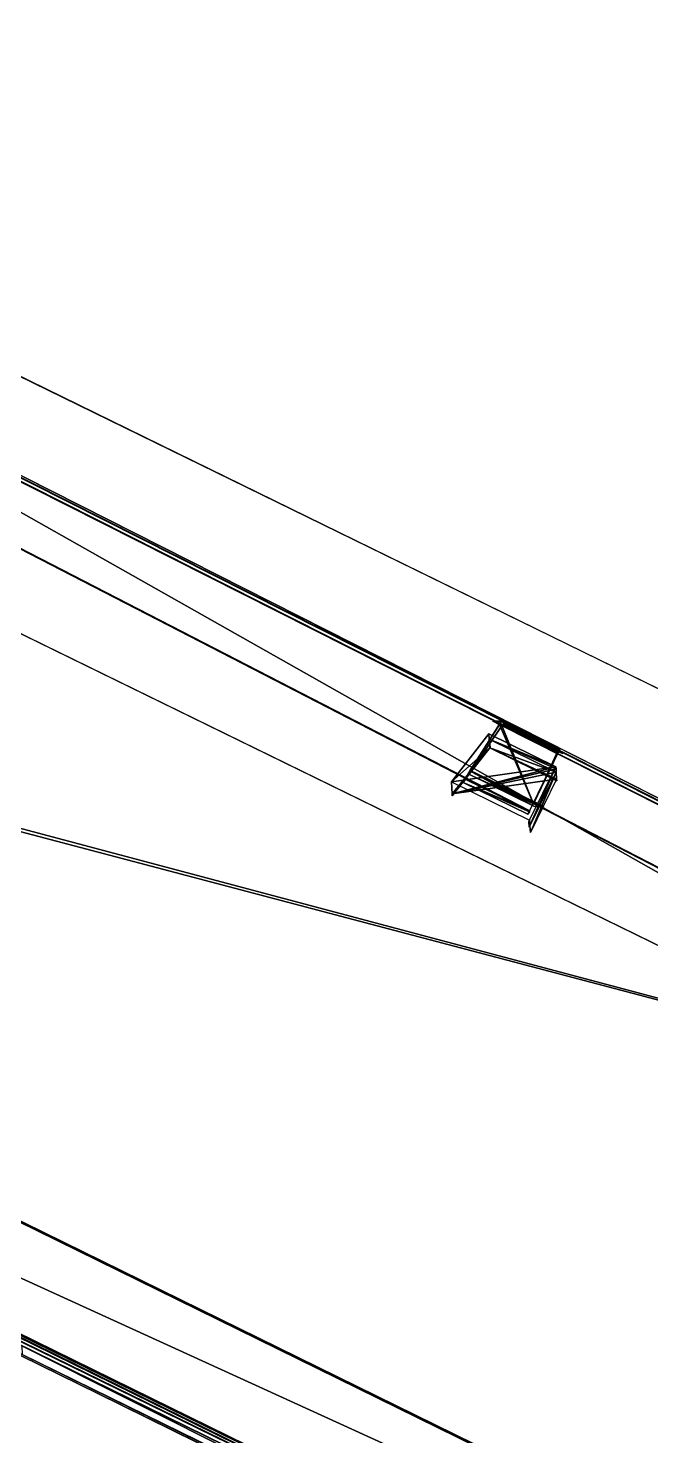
# Model space of a CAD drawing. Extents: x -273 to 66, y -64 to 315.
# Drawn here: x -28.46 to -26.265, y 2.332 to 7.292 of the extents above; entities that cross this region are included whole.
import ezdxf

# ---------------------------------------------------------------- set-up
doc = ezdxf.new("R2010")
doc.units = 0
doc.header["$MEASUREMENT"] = 0
doc.layers.get('0').update_dxf_attribs({"color": 13, "linetype": 'CONTINUOUS'})

# ---------------------------------------------------------------- blocks, each defined once
blk = doc.blocks.new('HOUSE')
at = {"color": 0}
for p, q in [((-204.11, 566.53, -72.03), (-484.99, 566.01, -72.14)), ((-493.67, 561.21, -112.42), (-216.53, 557.94, -112.42)), ((-381.2, 559.85, -72.44), (-293.24, 558.92, -71.85)), ((-293.37, 558.91, -75.51), (-381.18, 559.84, -76.1)), ((-380.97, 559.72, -106.81), (-297.51, 558.84, -106.95)), ((-297.97, 558.89, -72.74), (-298.5, 558.89, -72.74)), ((-298.46, 553.93, -71.67), (-297.75, 558.97, -72.05)), ((-298.42, 554.65, -72.58), (-297.95, 558.89, -72.6)), ((-298.42, 554.65, -72.58), (-297.95, 558.89, -72.74)), ((-298.42, 554.65, -72.58), (-297.95, 558.89, -72.74)), ((-298.42, 554.65, -72.58), (-297.95, 558.89, -72.74)), ((-297.97, 558.89, -72.74), (-298.35, 558.88, -79.87)), ((-298.35, 558.88, -79.87), (-297.95, 558.89, -72.74)), ((-298.35, 558.88, -79.87), (-297.95, 558.89, -72.74)), ((-297.97, 558.89, -72.74), (-298.35, 558.88, -79.87)), ((-298.35, 558.88, -79.87), (-297.95, 558.89, -72.74)), ((-297.97, 558.89, -72.74), (-298.35, 558.88, -79.87)), ((-298.35, 558.88, -79.87), (-298.33, 558.86, -83.59)), ((-298.35, 558.88, -79.87), (-298.28, 558.86, -83.53)), ((-298.28, 558.86, -83.53), (-292.81, 558.97, -83.49)), ((-297.93, 558.88, -76.1), (-298.28, 558.86, -83.53)), ((-297.93, 558.88, -76.1), (-298.28, 558.86, -83.53)), ((-298.28, 558.86, -83.53), (-297.78, 558.76, -107.36)), ((-297.68, 558.74, -112.42), (-298.14, 554.5, -112.39)), ((-297.95, 558.89, -72.74), (-297.97, 558.89, -72.74)), ((-297.95, 558.89, -72.44), (-297.97, 558.89, -72.74)), ((-297.95, 558.89, -72.44), (-297.97, 558.89, -72.74)), ((-297.95, 558.89, -72.74), (-297.97, 558.89, -72.74)), ((-297.95, 558.89, -72.74), (-297.97, 558.89, -72.74)), ((-297.95, 558.89, -72.44), (-297.97, 558.89, -72.74)), ((-297.95, 558.89, -72.74), (-292.88, 559.01, -72.7)), ((-297.76, 558.89, -72.74), (-297.95, 558.89, -72.44)), ((-297.76, 558.89, -72.74), (-297.95, 558.89, -72.74)), ((-297.95, 558.89, -72.74), (-297.95, 558.89, -72.6)), ((-297.95, 558.89, -72.6), (-297.95, 558.89, -72.44)), ((-297.93, 558.88, -75.79), (-297.95, 558.89, -72.74)), ((-297.95, 558.89, -72.74), (-297.95, 558.89, -72.6)), ((-297.95, 558.89, -72.6), (-297.95, 558.89, -72.44)), ((-297.93, 558.88, -75.79), (-297.95, 558.89, -72.74)), ((-297.95, 558.89, -72.74), (-297.95, 558.89, -72.6)), ((-297.95, 558.89, -72.6), (-297.95, 558.89, -72.44)), ((-297.76, 558.89, -72.74), (-297.95, 558.89, -72.74)), ((-297.76, 558.89, -72.74), (-297.95, 558.89, -72.44)), ((-297.76, 558.89, -72.74), (-297.95, 558.89, -72.74)), ((-297.95, 558.89, -72.74), (-297.95, 558.89, -72.6)), ((-297.93, 558.88, -75.79), (-297.95, 558.89, -72.74)), ((-297.76, 558.89, -72.74), (-297.95, 558.89, -72.74)), ((-297.95, 558.89, -72.74), (-297.95, 558.89, -72.6)), ((-297.95, 558.89, -72.6), (-297.95, 558.89, -72.44)), ((-297.93, 558.88, -75.79), (-297.95, 558.89, -72.74)), ((-297.93, 558.88, -75.79), (-297.93, 558.88, -76.1)), ((-293.12, 558.85, -83.19), (-297.93, 558.88, -75.79)), ((-210.12, 557.94, -75.51), (-297.93, 558.88, -76.1)), ((-297.93, 558.88, -75.79), (-297.93, 558.88, -76.1)), ((-297.93, 558.88, -75.79), (-297.93, 558.88, -76.1)), ((-293.12, 558.85, -83.19), (-297.93, 558.88, -75.79)), ((-297.93, 558.88, -75.79), (-297.93, 558.88, -76.1)), ((-297.71, 558.76, -107.36), (-297.78, 558.76, -107.36)), ((-293.19, 558.89, -72.71), (-297.76, 558.89, -72.74)), ((-293.19, 558.89, -72.71), (-297.76, 558.89, -72.74)), ((-293.34, 558.92, -72.02), (-297.75, 558.97, -72.05)), ((-297.73, 558.96, -74.47), (-297.75, 558.97, -72.05)), ((-297.7, 558.94, -79.31), (-297.73, 558.96, -74.47)), ((-294.79, 558.93, -74.45), (-297.73, 558.96, -74.47)), ((-297.72, 558.76, -106.81), (-297.71, 558.76, -107.36)), ((-297.72, 558.76, -106.81), (-297.71, 558.76, -107.36)), ((-297.72, 558.76, -106.81), (-297.71, 558.76, -107.36)), ((-297.72, 558.76, -106.81), (-214.26, 557.87, -106.95)), ((-297.72, 558.76, -106.81), (-297.71, 558.76, -107.36)), ((-297.71, 558.76, -107.36), (-297.69, 558.74, -111.16)), ((-297.71, 558.76, -107.36), (-297.69, 558.74, -111.16)), ((-297.71, 558.76, -107.36), (-297.69, 558.74, -111.16)), ((-297.69, 558.74, -111.16), (-297.68, 558.74, -111.72)), ((-297.69, 558.74, -111.16), (-297.68, 558.74, -111.72)), ((-297.69, 558.74, -111.16), (-297.68, 558.74, -111.72)), ((-297.68, 558.74, -111.72), (-292.92, 558.74, -111.68)), ((-297.68, 558.74, -111.72), (-214.22, 557.85, -111.86)), ((-297.68, 558.74, -112.39), (-297.68, 558.74, -112.42)), ((-297.68, 558.74, -112.39), (-297.68, 558.74, -111.72)), ((-297.51, 558.84, -106.95), (-297.67, 558.93, -82.72)), ((-297.47, 558.82, -111.86), (-297.51, 558.84, -106.95)), ((-297.47, 558.82, -111.86), (-297.51, 558.84, -106.95)), ((-297.47, 558.82, -112.14), (-292.97, 558.76, -112.11)), ((-297.47, 558.82, -111.87), (-297.47, 558.82, -112.14)), ((-297.47, 558.82, -111.86), (-297.47, 558.82, -111.87)), ((-297.47, 558.82, -111.86), (-297.47, 558.82, -111.86)), ((-293.22, 558.91, -74.44), (-294.79, 558.93, -74.45)), ((-293.22, 558.9, -75.51), (-293.37, 558.91, -75.51)), ((-293.22, 558.9, -75.51), (-293.37, 558.91, -75.51)), ((-293.22, 558.9, -75.26), (-293.37, 558.91, -75.51)), ((-293.22, 558.9, -75.26), (-293.37, 558.91, -75.51)), ((-293.24, 558.92, -71.85), (-293.34, 558.92, -72.02)), ((-293.24, 558.92, -72.02), (-293.34, 558.92, -72.02)), ((-293.24, 558.92, -72.02), (-293.34, 558.92, -72.02)), ((-293.24, 558.92, -71.85), (-293.34, 558.92, -72.02)), ((-293.24, 558.92, -72.02), (-293.34, 558.92, -72.02)), ((-293.28, 559.02, -72.72), (-293.16, 554.78, -72.68)), ((-293.24, 558.92, -72.02), (-293.2, 553.93, -71.98)), ((-293.24, 558.92, -71.85), (-293.24, 558.92, -72.02)), ((-293.22, 558.91, -74.44), (-293.22, 558.9, -75.26)), ((-292.97, 558.77, -111.82), (-293.22, 558.9, -75.51)), ((-293.22, 558.9, -75.26), (-293.22, 558.9, -75.51)), ((-293.19, 558.89, -72.71), (-293.16, 554.78, -72.68)), ((-293.14, 558.86, -79.84), (-293.19, 558.89, -72.71)), ((-293.12, 558.85, -83.19), (-293.14, 558.86, -79.84)), ((-293.12, 558.85, -83.5), (-293.12, 558.85, -83.19)), ((-292.92, 558.74, -111.68), (-293.12, 558.85, -83.5)), ((-292.97, 558.77, -111.83), (-292.97, 558.77, -111.82)), ((-292.97, 558.76, -112.11), (-292.97, 558.77, -111.83)), ((-292.88, 559.01, -72.7), (-292.81, 558.97, -83.49)), ((-297.6, 556.63, -109.89), (-298.51, 552.28, -109.89)), ((-298.51, 552.28, -192.4), (-297.6, 556.63, -192.4)), ((-292.14, 556.63, -119.82), (-298.51, 552.28, -119.82)), ((-298.51, 552.28, -192.4), (-292.14, 556.63, -192.4)), ((-297.6, 556.63, -160.1), (-297.6, 556.68, -109.86)), ((-292.14, 556.63, -109.89), (-297.6, 556.63, -109.89)), ((-292.14, 556.63, -160.1), (-297.6, 556.63, -160.1)), ((-297.6, 556.63, -160.1), (-297.6, 556.63, -109.89)), ((-297.6, 556.63, -160.1), (-297.6, 556.63, -109.89)), ((-297.6, 556.63, -192.4), (-297.6, 556.63, -192.16)), ((-297.6, 556.63, -192.16), (-292.14, 556.63, -192.07)), ((-297.6, 556.63, -160.1), (-292.14, 556.63, -160.46)), ((-292.14, 556.63, -160.1), (-297.6, 556.63, -160.1)), ((-297.6, 556.63, -160.1), (-292.14, 556.63, -160.46)), ((-292.14, 552.28, -160.46), (-292.14, 556.63, -160.46)), ((-292.14, 552.28, -192.16), (-292.14, 556.63, -192.07)), ((-292.14, 556.63, -192.07), (-292.14, 556.63, -180.13)), ((-292.14, 556.63, -180.13), (-292.14, 556.63, -160.46)), ((-292.14, 556.63, -119.82), (-292.14, 552.28, -119.82)), ((-292.14, 556.63, -160.46), (-292.14, 552.28, -160.11)), ((-292.14, 556.63, -160.46), (-292.14, 556.63, -160.1)), ((-292.14, 556.63, -119.82), (-292.14, 556.63, -109.89)), ((-292.14, 556.63, -160.46), (-292.14, 556.63, -160.1)), ((-292.14, 556.63, -192.4), (-292.14, 556.63, -192.07)), ((-292.14, 556.63, -192.07), (-292.14, 556.63, -180.13)), ((-292.14, 556.63, -180.13), (-292.14, 556.63, -160.46)), ((-292.14, 556.63, -180.13), (-292.14, 556.63, -160.46)), ((-292.14, 556.63, -192.07), (-292.14, 556.63, -180.13)), ((-292.14, 556.63, -160.46), (-292.14, 552.28, -160.11)), ((-292.14, 552.28, -160.46), (-292.14, 556.63, -160.46)), ((-292.14, 556.63, -160.46), (-292.14, 556.63, -160.1)), ((-381.44, 555.48, -106.26), (-292.97, 553.8, -105.66)), ((-292.93, 553.78, -111.8), (-381.4, 555.46, -112.39)), ((-298.42, 554.65, -72.58), (-293.16, 554.78, -72.68)), ((-298.19, 554.52, -106.26), (-298.42, 554.65, -72.58)), ((-298.42, 554.65, -72.58), (-293.06, 554.65, -72.54)), ((-298.19, 554.52, -106.26), (-298.42, 554.65, -72.58)), ((-298.14, 554.5, -112.39), (-298.19, 554.52, -106.26)), ((-298.19, 554.52, -106.26), (-209.72, 552.84, -105.66)), ((-298.14, 554.5, -112.39), (-298.19, 554.52, -106.26)), ((-298.14, 554.5, -112.39), (-298.19, 554.52, -106.26)), ((-297.57, 554.5, -112.15), (-298.14, 554.5, -112.39)), ((-209.67, 552.82, -111.8), (-298.14, 554.5, -112.39)), ((-292.21, 554.5, -112.12), (-297.57, 554.5, -112.15)), ((-293.06, 554.65, -72.54), (-292.21, 554.5, -112.12)), ((-293.2, 553.93, -71.98), (-298.46, 553.93, -71.67)), ((-298.46, 553.93, -72.02), (-298.46, 553.93, -71.67)), ((-298.19, 553.78, -111.83), (-298.46, 553.93, -72.02)), ((-298.46, 553.93, -72.02), (-298.46, 553.93, -71.67)), ((-292.93, 553.78, -111.8), (-298.19, 553.78, -111.83)), ((-293.2, 553.93, -71.98), (-293, 553.82, -101.12)), ((-293, 553.82, -101.12), (-292.97, 553.8, -105.66)), ((-292.97, 553.8, -105.66), (-292.93, 553.78, -111.8)), ((-292.97, 553.8, -105.66), (-292.93, 553.78, -111.8)), ((-292.93, 553.78, -111.8), (-292.93, 553.78, -111.8)), ((-298.51, 552.28, -192.4), (-292.14, 552.28, -192.4)), ((-298.51, 552.28, -121.31), (-298.51, 552.28, -192.4)), ((-298.51, 552.28, -119.82), (-298.51, 552.28, -121.31)), ((-298.51, 552.28, -109.89), (-298.51, 552.28, -119.82)), ((-298.51, 552.28, -119.82), (-298.51, 552.28, -121.31)), ((-298.51, 552.28, -121.31), (-298.51, 552.28, -192.4)), ((-292.14, 552.28, -192.4), (-292.14, 552.28, -192.16)), ((-292.14, 552.28, -192.16), (-292.14, 552.28, -160.46)), ((-292.14, 552.28, -160.11), (-292.14, 552.28, -119.82)), ((-292.14, 552.16, -192.16), (-292.14, 552.28, -192.16)), ((-292.14, 552.28, -192.16), (-292.14, 552.28, -160.46)), ((-292.14, 552.28, -160.46), (-292.14, 552.28, -160.11)), ((-292.14, 552.28, -160.11), (-292.14, 552.16, -160.1)), ((-292.14, 552.28, -160.46), (-292.14, 552.28, -160.11)), ((-292.14, 552.16, -160.1), (-292.14, 552.16, -192.16)), ((-492.54, 549.13, -72.06), (-202.78, 549.67, -71.94)), ((-505.4, 511.59, -0.4), (-181.15, 511.59, -0.4)), ((-505.4, 511.59, -0.4), (-181.15, 511.59, -0.4)), ((-181.15, 511.59, -8.11), (-493.67, 511.59, -8.11)), ((-181.15, 511.59, -8.11), (-493.67, 511.59, -8.11)), ((-209.09, 502.77, -112.42), (-490.67, 502.77, -112.42)), ((-490.67, 502.77, -8.11), (-172.73, 502.77, -8.11)), ((-209.09, 502.77, -112.42), (-490.67, 502.77, -112.42)), ((-490.67, 502.77, -8.11), (-172.73, 502.77, -8.11)), ((-209.09, 502.77, -112.42), (-490.67, 502.77, -112.42))]:
    blk.add_line(p, q, dxfattribs=at)
at = {"color": 17}
for p, q in [((-380.94, 559.7, -111.72), (-297.47, 558.82, -111.86)), ((-298.5, 558.89, -72.74), (-298.35, 558.88, -79.87)), ((-297.75, 558.97, -72.05), (-298.46, 553.93, -72.02)), ((-297.95, 558.89, -72.44), (-209.99, 557.95, -71.85)), ((-293.16, 554.78, -72.68), (-297.95, 558.89, -72.74)), ((-293.16, 554.78, -72.68), (-297.95, 558.89, -72.74)), ((-297.93, 558.88, -76.1), (-293.12, 558.85, -83.5)), ((-297.93, 558.88, -76.1), (-297.72, 558.76, -106.81)), ((-297.93, 558.88, -76.1), (-297.72, 558.76, -106.81)), ((-297.93, 558.88, -76.1), (-293.12, 558.85, -83.5)), ((-297.93, 558.88, -76.1), (-297.72, 558.76, -106.81)), ((-293.14, 558.86, -79.84), (-297.76, 558.89, -72.74)), ((-293.14, 558.86, -79.84), (-297.76, 558.89, -72.74)), ((-294.79, 558.93, -74.45), (-297.7, 558.94, -79.31)), ((-293.37, 558.91, -75.51), (-297.67, 558.93, -82.72)), ((-293.34, 558.92, -72.02), (-294.79, 558.93, -74.45)), ((-293.34, 558.92, -72.02), (-294.79, 558.93, -74.45)), ((-293.24, 558.92, -72.02), (-293.22, 558.91, -74.44)), ((-293.24, 558.92, -72.02), (-293.22, 558.91, -74.44)), ((-297.6, 556.63, -192.16), (-297.6, 556.63, -160.1)), ((-297.6, 556.63, -192.16), (-297.6, 556.63, -160.1)), ((-292.14, 556.63, -160.1), (-292.14, 556.63, -119.82)), ((-292.14, 556.63, -160.1), (-292.14, 556.63, -119.82)), ((-292.14, 556.63, -160.1), (-292.14, 556.63, -119.82))]:
    blk.add_line(p, q, dxfattribs=at)
at = {"color": 47}
blk.add_line((-209.09, 502.77, -136.67), (-493.67, 502.77, -136.67), dxfattribs=at)
at = {"color": 0}
mesh = blk.add_polyface(dxfattribs=at)
corners = [(-173.44, 622.68, -112.42), (-174.4, 578.49, -112.42), (-193.95, 622.68, -112.42), (-174.11, 580.83, -112.42), (-169.73, 580.83, -112.42), (-89.94, 622.68, -112.42), (-151.71, 580.83, -112.42), (-111.09, 580.83, -112.42), (-92.94, 580.83, -112.42), (-89.94, 619.79, -112.42), (-89.94, 580.83, -112.42), (-216.53, 557.94, -112.42), (-216.53, 623.42, -112.42), (-209.09, 502.77, -112.42), (-174.4, 502.77, -112.42), (-493.67, 502.77, -112.42), (-493.67, 561.21, -112.42), (-490.67, 502.77, -112.42)]
mesh.append_faces([[corners[k] for k in face] for face in [(8, 9, 10), (2, 11, 12), (11, 15, 16)]], dxfattribs={"vtx0": -1, "color": 0})
mesh.append_faces([[corners[k] for k in face] for face in [(0, 1, 2), (1, 0, 3), (3, 0, 4), (4, 5, 6), (6, 5, 7), (7, 5, 8), (13, 2, 14), (14, 2, 1), (15, 11, 17), (17, 11, 13)]], dxfattribs={"vtx0": -1, "vtx1": -1, "color": 0})
mesh.append_faces([[corners[k] for k in face] for face in [(11, 2, 13)]], dxfattribs={"vtx0": -1, "vtx1": -1, "vtx2": -1, "color": 0})
mesh.append_faces([[corners[k] for k in face] for face in [(4, 0, 5), (8, 5, 9)]], dxfattribs={"vtx0": -1, "vtx2": -1, "color": 0})
mesh = blk.add_polyface(dxfattribs=at)
corners = [(-172.73, 580.83, -8.11), (-172.73, 578.49, -8.11), (-181.15, 580.83, -8.11), (-493.67, 511.59, -8.11), (-490.67, 502.77, -8.11), (-493.67, 502.77, -8.11), (-181.15, 511.59, -8.11), (-172.73, 502.77, -8.11)]
mesh.append_faces([[corners[k] for k in face] for face in [(3, 4, 5)]], dxfattribs={"vtx0": -1, "color": 0})
mesh.append_faces([[corners[k] for k in face] for face in [(4, 6, 7), (7, 2, 1)]], dxfattribs={"vtx0": -1, "vtx1": -1, "color": 0})
mesh.append_faces([[corners[k] for k in face] for face in [(4, 3, 6), (7, 6, 2)]], dxfattribs={"vtx0": -1, "vtx2": -1, "color": 0})
mesh.append_faces([[corners[k] for k in face] for face in [(0, 1, 2)]], dxfattribs={"vtx1": -1, "color": 0})
at = {"color": 17}
mesh = blk.add_polyface(dxfattribs=at)
corners = [(-492.54, 549.13, -72.06), (-484.99, 566.01, -72.14), (-493.87, 565.99, -72.14), (-202.78, 549.67, -71.94), (-204.11, 566.53, -72.03)]
mesh.append_faces([[corners[k] for k in face] for face in [(0, 1, 2), (1, 3, 4)]], dxfattribs={"vtx0": -1, "color": 17})
mesh.append_faces([[corners[k] for k in face] for face in [(1, 0, 3)]], dxfattribs={"vtx0": -1, "vtx2": -1, "color": 17})
mesh = blk.add_polyface(dxfattribs=at)
corners = [(-293.24, 558.92, -71.85), (-293.34, 558.92, -72.02), (-381.2, 559.85, -72.44), (-381.18, 559.84, -75.79), (-293.37, 558.91, -75.51), (-381.18, 559.84, -76.1), (-381.2, 559.85, -72.74), (-293.22, 558.9, -75.26), (-293.22, 558.91, -74.44), (-293.24, 558.92, -72.02), (-381.2, 559.85, -72.6)]
mesh.append_faces([[corners[k] for k in face] for face in [(3, 4, 5)]], dxfattribs={"vtx0": -1, "color": 17})
mesh.append_faces([[corners[k] for k in face] for face in [(4, 6, 7), (7, 6, 8), (8, 6, 9), (9, 6, 1)]], dxfattribs={"vtx0": -1, "vtx1": -1, "color": 17})
mesh.append_faces([[corners[k] for k in face] for face in [(4, 3, 6), (1, 6, 10), (1, 10, 2)]], dxfattribs={"vtx0": -1, "vtx2": -1, "color": 17})
mesh.append_faces([[corners[k] for k in face] for face in [(0, 1, 2)]], dxfattribs={"vtx1": -1, "color": 17})
mesh = blk.add_polyface(dxfattribs=at)
corners = [(-380.94, 559.7, -111.72), (-297.51, 558.84, -106.95), (-297.47, 558.82, -111.86), (-380.94, 559.71, -111.16), (-380.97, 559.72, -107.36), (-380.97, 559.72, -106.81)]
mesh.append_faces([[corners[k] for k in face] for face in [(0, 1, 2), (1, 4, 5)]], dxfattribs={"vtx0": -1, "color": 17})
mesh.append_faces([[corners[k] for k in face] for face in [(1, 0, 3), (1, 3, 4)]], dxfattribs={"vtx0": -1, "vtx2": -1, "color": 17})
mesh = blk.add_polyface(dxfattribs=at)
corners = [(-297.97, 558.89, -72.74), (-298.35, 558.88, -79.87), (-298.5, 558.89, -72.74)]
mesh.append_faces([[corners[k] for k in face] for face in [(0, 1, 2)]], dxfattribs={"color": 17})
mesh = blk.add_polyface(dxfattribs=at)
corners = [(-297.75, 558.97, -72.05), (-298.46, 553.93, -72.02), (-298.46, 553.93, -71.67)]
mesh.append_faces([[corners[k] for k in face] for face in [(0, 1, 2)]], dxfattribs={"color": 17})
at = {"color": 0}
mesh = blk.add_polyface(dxfattribs=at)
corners = [(-297.95, 558.89, -72.6), (-298.42, 554.65, -72.58), (-297.95, 558.89, -72.74)]
mesh.append_faces([[corners[k] for k in face] for face in [(0, 1, 2)]], dxfattribs={"color": 0})
at = {"color": 17}
mesh = blk.add_polyface(dxfattribs=at)
corners = [(-293.16, 554.78, -72.68), (-297.95, 558.89, -72.74), (-298.42, 554.65, -72.58)]
mesh.append_faces([[corners[k] for k in face] for face in [(0, 1, 2)]], dxfattribs={"color": 17})
at = {"color": 0}
mesh = blk.add_polyface(dxfattribs=at)
corners = [(-297.68, 558.74, -112.42), (-298.19, 554.52, -106.26), (-298.14, 554.5, -112.39), (-298.42, 554.65, -72.58), (-297.68, 558.74, -112.39), (-297.93, 558.88, -76.1), (-297.93, 558.88, -75.79), (-297.95, 558.89, -72.74), (-297.68, 558.74, -111.72), (-297.71, 558.76, -107.36), (-297.69, 558.74, -111.16), (-297.72, 558.76, -106.81)]
mesh.append_faces([[corners[k] for k in face] for face in [(0, 1, 2), (3, 6, 7), (9, 8, 10), (5, 9, 11)]], dxfattribs={"vtx0": -1, "color": 0})
mesh.append_faces([[corners[k] for k in face] for face in [(1, 0, 3)]], dxfattribs={"vtx0": -1, "vtx1": -1, "color": 0})
mesh.append_faces([[corners[k] for k in face] for face in [(3, 4, 5), (5, 8, 9)]], dxfattribs={"vtx0": -1, "vtx1": -1, "vtx2": -1, "color": 0})
mesh.append_faces([[corners[k] for k in face] for face in [(3, 0, 4), (3, 5, 6), (5, 4, 8)]], dxfattribs={"vtx0": -1, "vtx2": -1, "color": 0})
at = {"color": 17}
mesh = blk.add_polyface(dxfattribs=at)
corners = [(-298.35, 558.88, -79.87), (-297.93, 558.88, -76.1), (-298.28, 558.86, -83.53), (-297.93, 558.88, -75.79), (-297.95, 558.89, -72.74)]
mesh.append_faces([[corners[k] for k in face] for face in [(0, 1, 2), (3, 0, 4)]], dxfattribs={"vtx0": -1, "color": 17})
mesh.append_faces([[corners[k] for k in face] for face in [(1, 0, 3)]], dxfattribs={"vtx0": -1, "vtx1": -1, "color": 17})
at = {"color": 0}
mesh = blk.add_polyface(dxfattribs=at)
corners = [(-297.95, 558.89, -72.74), (-297.97, 558.89, -72.74), (-298.35, 558.88, -79.87)]
mesh.append_faces([[corners[k] for k in face] for face in [(0, 1, 2)]], dxfattribs={"color": 0})
mesh = blk.add_polyface(dxfattribs=at)
corners = [(-297.97, 558.89, -72.74), (-297.95, 558.89, -72.74), (-298.35, 558.88, -79.87), (-297.95, 558.89, -72.44), (-297.95, 558.89, -72.6)]
mesh.append_faces([[corners[k] for k in face] for face in [(0, 1, 2), (1, 3, 4)]], dxfattribs={"vtx0": -1, "color": 0})
mesh.append_faces([[corners[k] for k in face] for face in [(1, 0, 3)]], dxfattribs={"vtx0": -1, "vtx2": -1, "color": 0})
at = {"color": 17}
mesh = blk.add_polyface(dxfattribs=at)
corners = [(-298.28, 558.86, -83.53), (-297.71, 558.76, -107.36), (-297.78, 558.76, -107.36), (-297.72, 558.76, -106.81), (-297.93, 558.88, -76.1)]
mesh.append_faces([[corners[k] for k in face] for face in [(0, 1, 2), (3, 0, 4)]], dxfattribs={"vtx0": -1, "color": 17})
mesh.append_faces([[corners[k] for k in face] for face in [(1, 0, 3)]], dxfattribs={"vtx0": -1, "vtx1": -1, "color": 17})
at = {"color": 0}
mesh = blk.add_polyface(dxfattribs=at)
corners = [(-297.95, 558.89, -72.44), (-297.95, 558.89, -72.74), (-297.97, 558.89, -72.74), (-297.95, 558.89, -72.6)]
mesh.append_faces([[corners[k] for k in face] for face in [(0, 1, 2), (1, 0, 3)]], dxfattribs={"vtx0": -1, "color": 0})
mesh = blk.add_polyface(dxfattribs=at)
corners = [(-297.95, 558.89, -72.6), (-297.76, 558.89, -72.74), (-297.95, 558.89, -72.74), (-297.95, 558.89, -72.44)]
mesh.append_faces([[corners[k] for k in face] for face in [(0, 1, 2), (1, 0, 3)]], dxfattribs={"vtx0": -1, "color": 0})
at = {"color": 17}
mesh = blk.add_polyface(dxfattribs=at)
corners = [(-209.99, 557.95, -71.85), (-210.09, 557.95, -72.02), (-297.95, 558.89, -72.44), (-297.93, 558.88, -75.79), (-210.12, 557.94, -75.51), (-297.93, 558.88, -76.1), (-297.95, 558.89, -72.74), (-209.97, 557.94, -75.26), (-209.97, 557.94, -74.44), (-209.99, 557.95, -72.02), (-297.95, 558.89, -72.6)]
mesh.append_faces([[corners[k] for k in face] for face in [(3, 4, 5)]], dxfattribs={"vtx0": -1, "color": 17})
mesh.append_faces([[corners[k] for k in face] for face in [(4, 6, 7), (7, 6, 8), (8, 6, 9), (9, 6, 1)]], dxfattribs={"vtx0": -1, "vtx1": -1, "color": 17})
mesh.append_faces([[corners[k] for k in face] for face in [(4, 3, 6), (1, 6, 10), (1, 10, 2)]], dxfattribs={"vtx0": -1, "vtx2": -1, "color": 17})
mesh.append_faces([[corners[k] for k in face] for face in [(0, 1, 2)]], dxfattribs={"vtx1": -1, "color": 17})
mesh = blk.add_polyface(dxfattribs=at)
corners = [(-293.16, 554.78, -72.68), (-297.76, 558.89, -72.74), (-297.95, 558.89, -72.74), (-293.19, 558.89, -72.71)]
mesh.append_faces([[corners[k] for k in face] for face in [(0, 1, 2), (1, 0, 3)]], dxfattribs={"vtx0": -1, "color": 17})
mesh = blk.add_polyface(dxfattribs=at)
corners = [(-297.93, 558.88, -75.79), (-293.14, 558.86, -79.84), (-293.12, 558.85, -83.19), (-297.76, 558.89, -72.74), (-297.95, 558.89, -72.74)]
mesh.append_faces([[corners[k] for k in face] for face in [(0, 1, 2), (3, 0, 4)]], dxfattribs={"vtx0": -1, "color": 17})
mesh.append_faces([[corners[k] for k in face] for face in [(1, 0, 3)]], dxfattribs={"vtx0": -1, "vtx1": -1, "color": 17})
mesh = blk.add_polyface(dxfattribs=at)
corners = [(-297.93, 558.88, -76.1), (-293.12, 558.85, -83.19), (-293.12, 558.85, -83.5), (-297.93, 558.88, -75.79)]
mesh.append_faces([[corners[k] for k in face] for face in [(0, 1, 2), (1, 0, 3)]], dxfattribs={"vtx0": -1, "color": 17})
mesh = blk.add_polyface(dxfattribs=at)
corners = [(-297.69, 558.74, -111.16), (-292.92, 558.74, -111.68), (-297.68, 558.74, -111.72), (-293.12, 558.85, -83.5), (-297.71, 558.76, -107.36), (-297.72, 558.76, -106.81), (-297.93, 558.88, -76.1)]
mesh.append_faces([[corners[k] for k in face] for face in [(0, 1, 2), (3, 5, 6)]], dxfattribs={"vtx0": -1, "color": 17})
mesh.append_faces([[corners[k] for k in face] for face in [(1, 0, 3)]], dxfattribs={"vtx0": -1, "vtx1": -1, "color": 17})
mesh.append_faces([[corners[k] for k in face] for face in [(3, 0, 4), (3, 4, 5)]], dxfattribs={"vtx0": -1, "vtx2": -1, "color": 17})
mesh = blk.add_polyface(dxfattribs=at)
corners = [(-293.19, 558.89, -72.71), (-293.14, 558.86, -79.84), (-297.76, 558.89, -72.74)]
mesh.append_faces([[corners[k] for k in face] for face in [(0, 1, 2)]], dxfattribs={"color": 17})
mesh = blk.add_polyface(dxfattribs=at)
corners = [(-297.75, 558.97, -72.05), (-294.79, 558.93, -74.45), (-297.73, 558.96, -74.47), (-293.34, 558.92, -72.02)]
mesh.append_faces([[corners[k] for k in face] for face in [(0, 1, 2), (1, 0, 3)]], dxfattribs={"vtx0": -1, "color": 17})
mesh = blk.add_polyface(dxfattribs=at)
corners = [(-297.68, 558.74, -111.72), (-214.26, 557.87, -106.95), (-214.22, 557.85, -111.86), (-297.69, 558.74, -111.16), (-297.71, 558.76, -107.36), (-297.72, 558.76, -106.81)]
mesh.append_faces([[corners[k] for k in face] for face in [(0, 1, 2), (1, 4, 5)]], dxfattribs={"vtx0": -1, "color": 17})
mesh.append_faces([[corners[k] for k in face] for face in [(1, 0, 3), (1, 3, 4)]], dxfattribs={"vtx0": -1, "vtx2": -1, "color": 17})
mesh = blk.add_polyface(dxfattribs=at)
corners = [(-297.47, 558.82, -111.87), (-292.97, 558.76, -112.11), (-297.47, 558.82, -112.14), (-292.97, 558.77, -111.83), (-297.47, 558.82, -111.86), (-297.47, 558.82, -111.86), (-297.51, 558.84, -106.95), (-292.97, 558.77, -111.82), (-293.22, 558.9, -75.51), (-297.67, 558.93, -82.72), (-293.37, 558.91, -75.51)]
mesh.append_faces([[corners[k] for k in face] for face in [(0, 1, 2), (8, 9, 10)]], dxfattribs={"vtx0": -1, "color": 17})
mesh.append_faces([[corners[k] for k in face] for face in [(1, 0, 3), (3, 6, 7), (7, 6, 8)]], dxfattribs={"vtx0": -1, "vtx1": -1, "color": 17})
mesh.append_faces([[corners[k] for k in face] for face in [(3, 0, 4), (3, 4, 5), (3, 5, 6), (8, 6, 9)]], dxfattribs={"vtx0": -1, "vtx2": -1, "color": 17})
mesh = blk.add_polyface(dxfattribs=at)
corners = [(-293.34, 558.92, -72.02), (-293.22, 558.91, -74.44), (-294.79, 558.93, -74.45), (-293.24, 558.92, -72.02)]
mesh.append_faces([[corners[k] for k in face] for face in [(0, 1, 2), (1, 0, 3)]], dxfattribs={"vtx0": -1, "color": 17})
at = {"color": 0}
mesh = blk.add_polyface(dxfattribs=at)
corners = [(-293.22, 558.9, -75.26), (-293.22, 558.9, -75.51), (-293.37, 558.91, -75.51)]
mesh.append_faces([[corners[k] for k in face] for face in [(0, 1, 2)]], dxfattribs={"color": 0})
mesh = blk.add_polyface(dxfattribs=at)
corners = [(-293.24, 558.92, -71.85), (-293.24, 558.92, -72.02), (-293.34, 558.92, -72.02)]
mesh.append_faces([[corners[k] for k in face] for face in [(0, 1, 2)]], dxfattribs={"color": 0})
at = {"color": 17}
mesh = blk.add_polyface(dxfattribs=at)
corners = [(-297.6, 556.63, -109.89), (-298.51, 552.28, -119.82), (-298.51, 552.28, -109.89), (-298.51, 552.28, -121.31), (-298.51, 552.28, -192.4), (-297.6, 556.63, -192.4), (-297.6, 556.63, -160.1), (-297.6, 556.63, -192.16)]
mesh.append_faces([[corners[k] for k in face] for face in [(0, 1, 2), (5, 6, 7)]], dxfattribs={"vtx0": -1, "color": 17})
mesh.append_faces([[corners[k] for k in face] for face in [(1, 0, 3), (3, 0, 4), (4, 0, 5)]], dxfattribs={"vtx0": -1, "vtx1": -1, "color": 17})
mesh.append_faces([[corners[k] for k in face] for face in [(5, 0, 6)]], dxfattribs={"vtx0": -1, "vtx2": -1, "color": 17})
at = {"color": 0}
mesh = blk.add_polyface(dxfattribs=at)
corners = [(-292.14, 556.63, -192.07), (-298.51, 552.28, -192.4), (-292.14, 556.63, -192.4), (-298.51, 552.28, -121.31), (-292.14, 556.63, -180.13), (-292.14, 556.63, -160.46), (-292.14, 556.63, -160.1), (-292.14, 556.63, -119.82), (-298.51, 552.28, -119.82)]
mesh.append_faces([[corners[k] for k in face] for face in [(0, 1, 2), (3, 7, 8)]], dxfattribs={"vtx0": -1, "color": 0})
mesh.append_faces([[corners[k] for k in face] for face in [(1, 0, 3)]], dxfattribs={"vtx0": -1, "vtx1": -1, "color": 0})
mesh.append_faces([[corners[k] for k in face] for face in [(3, 0, 4), (3, 4, 5), (3, 5, 6), (3, 6, 7)]], dxfattribs={"vtx0": -1, "vtx2": -1, "color": 0})
at = {"color": 17}
mesh = blk.add_polyface(dxfattribs=at)
corners = [(-297.6, 556.63, -109.89), (-292.14, 556.63, -160.1), (-297.6, 556.63, -160.1), (-292.14, 556.63, -119.82), (-292.14, 556.63, -109.89)]
mesh.append_faces([[corners[k] for k in face] for face in [(0, 1, 2), (3, 0, 4)]], dxfattribs={"vtx0": -1, "color": 17})
mesh.append_faces([[corners[k] for k in face] for face in [(1, 0, 3)]], dxfattribs={"vtx0": -1, "vtx1": -1, "color": 17})
mesh = blk.add_polyface(dxfattribs=at)
corners = [(-297.6, 556.63, -160.1), (-292.14, 556.63, -192.07), (-297.6, 556.63, -192.16), (-292.14, 556.63, -180.13), (-292.14, 556.63, -160.46)]
mesh.append_faces([[corners[k] for k in face] for face in [(0, 1, 2), (3, 0, 4)]], dxfattribs={"vtx0": -1, "color": 17})
mesh.append_faces([[corners[k] for k in face] for face in [(1, 0, 3)]], dxfattribs={"vtx0": -1, "vtx1": -1, "color": 17})
at = {"color": 0}
mesh = blk.add_polyface(dxfattribs=at)
corners = [(-292.14, 556.63, -160.1), (-292.14, 556.63, -160.46), (-297.6, 556.63, -160.1)]
mesh.append_faces([[corners[k] for k in face] for face in [(0, 1, 2)]], dxfattribs={"color": 0})
at = {"color": 17}
mesh = blk.add_polyface(dxfattribs=at)
corners = [(-292.14, 556.63, -192.07), (-292.14, 552.28, -160.46), (-292.14, 552.28, -192.16), (-292.14, 556.63, -160.46), (-292.14, 556.63, -180.13)]
mesh.append_faces([[corners[k] for k in face] for face in [(0, 1, 2), (3, 0, 4)]], dxfattribs={"vtx0": -1, "color": 17})
mesh.append_faces([[corners[k] for k in face] for face in [(1, 0, 3)]], dxfattribs={"vtx0": -1, "vtx1": -1, "color": 17})
mesh = blk.add_polyface(dxfattribs=at)
corners = [(-292.14, 556.63, -160.46), (-292.14, 552.28, -119.82), (-292.14, 552.28, -160.11), (-292.14, 556.63, -119.82), (-292.14, 556.63, -160.1)]
mesh.append_faces([[corners[k] for k in face] for face in [(0, 1, 2), (3, 0, 4)]], dxfattribs={"vtx0": -1, "color": 17})
mesh.append_faces([[corners[k] for k in face] for face in [(1, 0, 3)]], dxfattribs={"vtx0": -1, "vtx1": -1, "color": 17})
at = {"color": 0}
mesh = blk.add_polyface(dxfattribs=at)
corners = [(-292.14, 556.63, -160.46), (-292.14, 552.28, -160.11), (-292.14, 552.28, -160.46)]
mesh.append_faces([[corners[k] for k in face] for face in [(0, 1, 2)]], dxfattribs={"color": 0})
mesh = blk.add_polyface(dxfattribs=at)
corners = [(-292.93, 553.78, -111.8), (-381.44, 555.48, -106.26), (-381.4, 555.46, -112.39), (-292.97, 553.8, -105.66)]
mesh.append_faces([[corners[k] for k in face] for face in [(0, 1, 2), (1, 0, 3)]], dxfattribs={"vtx0": -1, "color": 0})
at = {"color": 17}
mesh = blk.add_polyface(dxfattribs=at)
corners = [(-298.19, 554.52, -106.26), (-297.57, 554.5, -112.15), (-298.14, 554.5, -112.39), (-292.21, 554.5, -112.12), (-293.06, 554.65, -72.54), (-298.42, 554.65, -72.58)]
mesh.append_faces([[corners[k] for k in face] for face in [(0, 1, 2), (4, 0, 5)]], dxfattribs={"vtx0": -1, "color": 17})
mesh.append_faces([[corners[k] for k in face] for face in [(1, 0, 3), (3, 0, 4)]], dxfattribs={"vtx0": -1, "vtx1": -1, "color": 17})
at = {"color": 0}
mesh = blk.add_polyface(dxfattribs=at)
corners = [(-209.67, 552.82, -111.8), (-298.19, 554.52, -106.26), (-298.14, 554.5, -112.39), (-209.72, 552.84, -105.66)]
mesh.append_faces([[corners[k] for k in face] for face in [(0, 1, 2), (1, 0, 3)]], dxfattribs={"vtx0": -1, "color": 0})
mesh = blk.add_polyface(dxfattribs=at)
corners = [(-292.93, 553.78, -111.8), (-298.46, 553.93, -72.02), (-298.19, 553.78, -111.83), (-292.93, 553.78, -111.8), (-292.97, 553.8, -105.66), (-293, 553.82, -101.12), (-293.2, 553.93, -71.98), (-298.46, 553.93, -71.67)]
mesh.append_faces([[corners[k] for k in face] for face in [(0, 1, 2), (1, 6, 7)]], dxfattribs={"vtx0": -1, "color": 0})
mesh.append_faces([[corners[k] for k in face] for face in [(1, 0, 3), (1, 3, 4), (1, 4, 5), (1, 5, 6)]], dxfattribs={"vtx0": -1, "vtx2": -1, "color": 0})
mesh = blk.add_polyface(dxfattribs=at)
corners = [(-292.14, 552.28, -192.16), (-292.14, 552.16, -160.1), (-292.14, 552.16, -192.16), (-292.14, 552.28, -160.11), (-292.14, 552.28, -160.46)]
mesh.append_faces([[corners[k] for k in face] for face in [(0, 1, 2), (3, 0, 4)]], dxfattribs={"vtx0": -1, "color": 0})
mesh.append_faces([[corners[k] for k in face] for face in [(1, 0, 3)]], dxfattribs={"vtx0": -1, "vtx1": -1, "color": 0})
at = {"color": 253}
mesh = blk.add_polyface(dxfattribs=at)
corners = [(-505.4, 511.59, -0.4), (-493.67, 511.59, -8.11), (-505.4, 511.59, -8.11), (-181.15, 511.59, -8.11), (-181.15, 511.59, -0.4)]
mesh.append_faces([[corners[k] for k in face] for face in [(0, 1, 2), (3, 0, 4)]], dxfattribs={"vtx0": -1, "color": 253})
mesh.append_faces([[corners[k] for k in face] for face in [(1, 0, 3)]], dxfattribs={"vtx0": -1, "vtx1": -1, "color": 253})
at = {"color": 8}
mesh = blk.add_polyface(dxfattribs=at)
corners = [(-252.7, 388.34, 39.93), (-181.15, 511.59, -0.4), (-505.4, 511.59, -0.4), (-131.34, 455.84, 17.84), (17.3, 388.34, 39.93), (-81.52, 511.59, -0.4), (17.3, 511.59, -0.4)]
mesh.append_faces([[corners[k] for k in face] for face in [(0, 1, 2), (5, 4, 6)]], dxfattribs={"vtx0": -1, "color": 8})
mesh.append_faces([[corners[k] for k in face] for face in [(1, 0, 3), (3, 4, 5)]], dxfattribs={"vtx0": -1, "vtx1": -1, "color": 8})
mesh.append_faces([[corners[k] for k in face] for face in [(3, 0, 4)]], dxfattribs={"vtx0": -1, "vtx2": -1, "color": 8})
at = {"color": 47}
mesh = blk.add_polyface(dxfattribs=at)
corners = [(-493.67, 502.77, -136.67), (-395.74, 502.77, -121.25), (-209.09, 502.77, -136.67), (-493.67, 502.77, -112.42), (-381.24, 502.77, -121.25), (-395.74, 502.77, -112.98), (-381.24, 502.77, -112.98), (-209.09, 502.77, -112.42), (-490.67, 502.77, -112.42)]
mesh.append_faces([[corners[k] for k in face] for face in [(7, 3, 8)]], dxfattribs={"vtx0": -1, "color": 47})
mesh.append_faces([[corners[k] for k in face] for face in [(0, 1, 2), (1, 3, 5), (5, 3, 6)]], dxfattribs={"vtx0": -1, "vtx1": -1, "color": 47})
mesh.append_faces([[corners[k] for k in face] for face in [(7, 6, 3)]], dxfattribs={"vtx0": -1, "vtx1": -1, "vtx2": -1, "color": 47})
mesh.append_faces([[corners[k] for k in face] for face in [(1, 0, 3), (2, 1, 4), (4, 7, 2), (7, 4, 6)]], dxfattribs={"vtx0": -1, "vtx2": -1, "color": 47})
at = {"color": 43}
mesh = blk.add_polyface(dxfattribs=at)
corners = [(-246.25, 502.77, -72.92), (-309.28, 502.77, -69.42), (-246.25, 502.77, -23.11), (-461.71, 502.77, -69.42), (-413.53, 502.77, -69.42), (-357.46, 502.77, -69.42), (-309.28, 502.77, -19.61), (-183.14, 502.77, -23.11), (-490.67, 502.77, -112.42), (-209.09, 502.77, -112.42), (-490.67, 502.77, -8.11), (-174.4, 502.77, -112.42), (-461.71, 502.77, -19.61), (-413.53, 502.77, -19.61), (-357.46, 502.77, -19.61), (-183.14, 502.77, -72.92), (-172.73, 502.77, -8.11)]
mesh.append_faces([[corners[k] for k in face] for face in [(0, 1, 2), (1, 4, 5), (2, 6, 7), (8, 3, 9), (9, 3, 11), (3, 10, 12), (12, 10, 13), (14, 10, 6), (11, 15, 16), (15, 11, 0), (16, 6, 10), (13, 5, 4), (5, 13, 14)]], dxfattribs={"vtx0": -1, "vtx1": -1, "color": 43})
mesh.append_faces([[corners[k] for k in face] for face in [(1, 0, 3), (11, 3, 0), (13, 10, 14), (16, 7, 6)]], dxfattribs={"vtx0": -1, "vtx1": -1, "vtx2": -1, "color": 43})
mesh.append_faces([[corners[k] for k in face] for face in [(1, 3, 4), (2, 1, 6), (3, 8, 10), (16, 15, 7)]], dxfattribs={"vtx0": -1, "vtx2": -1, "color": 43})

msp = doc.modelspace()

# ---------------------------------------------------------------- block references
at = {"color": 0, "extrusion": (0.000762142, -0.012594, 0.99992), "xscale": 0.04822487279999959, "yscale": 0.04822487279999978, "zscale": 0.04822487279999997, "rotation": 333.8344898806029}
msp.add_blockref('HOUSE', (-25.7921, -25.6203, 8.858), dxfattribs=at)

# ---------------------------------------------------------------- meshes
at = {"color": 0}
mesh = msp.add_polyface(dxfattribs=at)
corners = [(-11.1723, 51.3911), (-15.2857, 5.3929), (-15.6208, 62.1668), (-12.5481, 10.5911), (-1.9859, 5.0285), (-5.9667, 40.96), (-0.0307, 30.9266), (6.6056, 21.342), (-17.7059, -21.119), (-19.2898, 73.2322), (-6.7596, -0.1829), (-27.4815, 315.3231), (-25.4301, 130.899), (-25.8572, 119.249), (-24.1735, 142.4889), (-22.0938, 153.9597), (-11.9732, 146.4238), (47.0091, 60.1141), (49.4159, 53.7966), (66.3884, 0.2595), (-11.7553, 75.0548), (-9.4323, 67.3785), (-6.6671, 59.8503), (-3.4689, 52.4955), (-2.869, 49.7266), (-1.9425, 47.0492), (-0.7025, 44.5018), (0.833, 42.1208), (2.6421, 39.9405), (4.6989, 37.9921), (6.9738, 36.3034), (9.4342, 34.8988), (12.0449, 33.7984), (14.7685, 33.0179), (17.5657, 32.5686), (20.3967, 32.4568), (-273.2204, 45.101), (3.0636, -64.3076), (-25.4525, 107.5982), (-24.2181, 96.0059), (-22.1604, 84.5311), (-8.557, -25.9606), (-3.8712, -18.3499), (1.1316, -21.4301), (13.8126, -0.8333), (17.1776, 14.297), (23.42, 26.3375), (-16.073, 122.743), (-16.4903, 106.7151), (-16.5148, 114.7351), (-15.9997, 98.7101), (-15.1666, 130.7117), (-15.0446, 90.7471), (-13.7984, 138.6142), (-13.6282, 82.8531)]
mesh.append_faces([[corners[k] for k in face] for face in [(4, 6, 7), (8, 1, 10), (34, 17, 35), (47, 48, 49)]], dxfattribs={"vtx0": -1, "color": 0})
mesh.append_faces([[corners[k] for k in face] for face in [(0, 1, 2), (1, 0, 3), (3, 0, 4), (2, 8, 9), (12, 11, 14), (14, 11, 15), (15, 11, 16), (17, 11, 18), (20, 17, 21), (21, 17, 22), (22, 17, 23), (23, 17, 24), (24, 17, 25), (25, 17, 26), (26, 17, 27), (27, 17, 28), (28, 17, 29), (29, 17, 30), (30, 17, 31), (31, 17, 32), (32, 17, 33), (33, 17, 34), (36, 8, 37), (38, 36, 13), (37, 44, 19), (48, 47, 50), (50, 51, 52), (52, 53, 54), (54, 16, 20)]], dxfattribs={"vtx0": -1, "vtx1": -1, "color": 0})
mesh.append_faces([[corners[k] for k in face] for face in [(8, 2, 1), (16, 11, 17), (16, 17, 20), (8, 36, 38)]], dxfattribs={"vtx0": -1, "vtx1": -1, "vtx2": -1, "color": 0})
mesh.append_faces([[corners[k] for k in face] for face in [(4, 0, 5), (4, 5, 6), (11, 12, 13), (18, 11, 19), (13, 36, 11), (8, 38, 39), (8, 39, 40), (8, 40, 9), (37, 8, 41), (37, 41, 42), (37, 42, 43), (37, 43, 44), (19, 44, 45), (19, 45, 46), (19, 46, 18), (50, 47, 51), (52, 51, 53), (54, 53, 16)]], dxfattribs={"vtx0": -1, "vtx2": -1, "color": 0})

doc.saveas('drawing.dxf')
